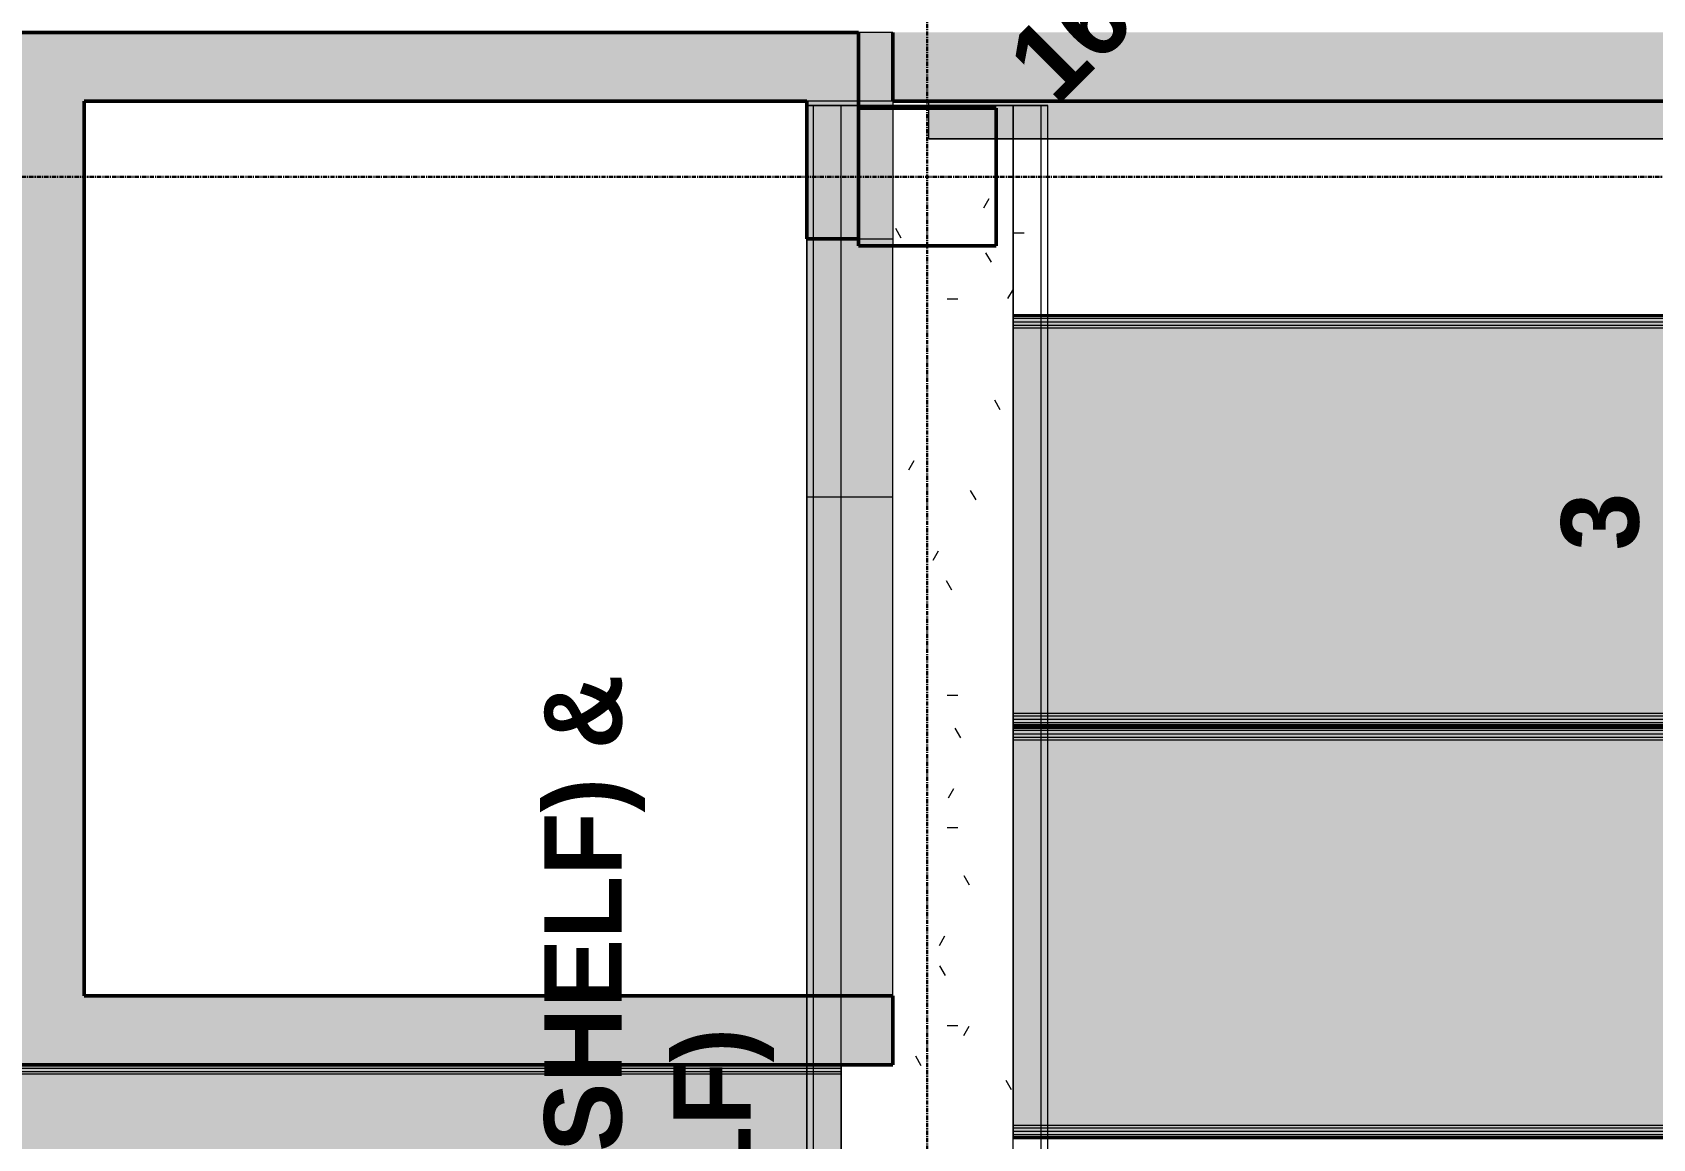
# Model space of a CAD drawing. Header units: inches. Extents: x -15746 to 650, y -81 to 12338.
# Drawn here: x -3585.3 to -3397, y 11422.4 to 11551 of the extents above; entities that cross this region are included whole.
import ezdxf

# ---------------------------------------------------------------- set-up
doc = ezdxf.new("R2010")
doc.units = ezdxf.units.IN
doc.header["$MEASUREMENT"] = 0
doc.linetypes.add('Grid Line 1_2_', pattern=[0.875, 0.5, -0.125, 0.125, -0.125])
for name, color, linetype, lineweight in [('A-WALL', 113, 'Continuous', 13), ('G-ANNO-SYMB', 111, 'Continuous', 30), ('S-BEAM', 12, 'Continuous', 9), ('S-BEAM-IDEN', 2, 'Continuous', 30), ('S-COLS', 52, 'Continuous', 9), ('S-COLS-IDEN', 171, 'Continuous', 30), ('S-FNDN', 32, 'Continuous', 13), ('S-GRID', 1, 'Continuous', 9)]:
    doc.layers.add(name, color=color, linetype=linetype, lineweight=lineweight)
doc.styles.add('Century Gothic_B', font='', dxfattribs={"height": 9})
doc.styles.get('Century Gothic_B').set_extended_font_data('Century Gothic', bold=True)
pattern_1 = [(0, (0, 0), (30.72, 7.68), [1.267, -21.773, 1.267, -21.773, -122.88]), (0, (0, 0), (30.72, 7.68), [-46.08, 1.267, -44.813, 1.267, -21.773, -53.76]), (0, (0, 0), (30.72, 7.68), [-115.2, 1.267, -14.093, 1.267, -37.133]), (120, (11.52, 3.84), (-22.011075, 22.7643004), [1.267, -21.773, 1.267, -21.773, -122.88]), (120, (11.52, 3.84), (-22.011075, 22.7643004), [-46.08, 1.267, -44.813, 1.267, -21.773, -53.76]), (120, (11.52, 3.84), (-22.011075, 22.7643004), [-115.2, 1.267, -14.093, 1.267, -37.133]), (240, (15.36, 19.2), (-8.708925, -30.4443004), [1.267, -21.773, 1.267, -21.773, -122.88]), (240, (15.36, 19.2), (-8.708925, -30.4443004), [-46.08, 1.267, -44.813, 1.267, -21.773, -53.76]), (240, (15.36, 19.2), (-8.708925, -30.4443004), [-115.2, 1.267, -14.093, 1.267, -37.133])]

# ---------------------------------------------------------------- blocks, each defined once
blk = doc.blocks.new('CTR - 1st Phase - Common Walls_rvt-1-FRAMING PLAN - 1ST FLOOR')
at = {"layer": 'A-WALL', "lineweight": 5, "transparency": 33554585}
for points in [[(-3198.95, 11538.61), (-3198.95, 11542.99), (-3481.14, 11542.99), (-3481.14, 11542.48), (-3467.32, 11542.48), (-3467.32, 11538.61), (-3199.19, 11538.61)], [(-3473.32, 11538.61), (-3468.11, 11538.61), (-3468.11, 11542.48), (-3481.14, 11542.48), (-3481.14, 11542.19), (-3473.32, 11542.19), (-3473.32, 11538.74)], [(-3468.11, 11538.61), (-3467.32, 11538.61), (-3467.32, 11542.48), (-3468.11, 11542.48), (-3468.11, 11538.82)], [(-3481.14, 11538.61), (-3473.32, 11538.61), (-3473.32, 11542.19), (-3481.14, 11542.15), (-3481.14, 11542.11)]]:
    blk.add_hatch(color=8, dxfattribs=at).paths.add_polyline_path(points, flags=0)
at = {"layer": 'A-WALL', "color": 9}
for p, q in [((-3203.32, 11542.99), (-3481.14, 11542.99)), ((-3481.14, 11542.99), (-3198.95, 11542.99)), ((-3481.14, 11542.19), (-3481.14, 11542.48)), ((-3481.14, 11538.61), (-3481.14, 11542.11)), ((-3481.14, 11538.61), (-3473.32, 11538.61)), ((-3473.32, 11538.61), (-3467.32, 11538.61))]:
    blk.add_line(p, q, dxfattribs=at)
at = {"layer": 'A-WALL', "color": 253}
for p, q in [((-3481.14, 11542.48), (-3481.14, 11542.99)), ((-3481.14, 11542.48), (-3481.14, 11542.99)), ((-3481.14, 11542.19), (-3481.14, 11542.48)), ((-3481.14, 11538.61), (-3481.14, 11542.11)), ((-3473.32, 11538.61), (-3481.14, 11538.61)), ((-3468.11, 11538.61), (-3473.32, 11538.61)), ((-3467.32, 11538.61), (-3468.11, 11538.61)), ((-3198.95, 11538.61), (-3467.32, 11538.61)), ((-3467.32, 11538.61), (-3198.95, 11538.61))]:
    blk.add_line(p, q, dxfattribs=at)
blk = doc.blocks.new('034100 - Precast Structural Concrete - Solid Plank - 12_-V89-FRAMING PLAN - 1ST FLOOR')
at = {"layer": 'S-BEAM', "transparency": 33554483}
h = blk.add_hatch(color=256, dxfattribs=at)
h.paths.add_polyline_path([(4, 23.52), (4, 23.9), (0, 23.9), (0, 23.52), (3.21, 23.52)], flags=0)
h.paths.add_polyline_path([(307, 23.52), (307, 23.9), (303, 23.9), (303, 23.52), (303.79, 23.52)], flags=0)
h = blk.add_hatch(color=256, dxfattribs=at)
h.paths.add_polyline_path([(4, -23.52), (4, -23.09), (0, -23.09), (0, -23.52), (3.21, -23.52)], flags=0)
h.paths.add_polyline_path([(303, -23.52), (307, -23.52), (307, -23.09), (303, -23.09)], flags=0)
h.paths.add_polyline_path([(3.21, -22.7), (4, -22.7), (4, 22.7), (0, 22.7), (0, -22.7)], flags=0)
h.paths.add_polyline_path([(303.79, -22.7), (307, -22.7), (307, 22.7), (303, 22.7), (303, -22.7)], flags=0)
h.paths.add_polyline_path([(3.21, 23.09), (4, 23.09), (4, 23.52), (0, 23.52), (0, 23.09)], flags=0)
h.paths.add_polyline_path([(307, 23.09), (307, 23.52), (303, 23.52), (303, 23.09), (303.79, 23.09)], flags=0)
h = blk.add_hatch(color=256, dxfattribs=at)
h.paths.add_polyline_path([(4, 22.7), (4, 23.09), (0, 23.09), (0, 22.7), (3.21, 22.7)], flags=0)
h.paths.add_polyline_path([(307, 22.7), (307, 23.09), (303, 23.09), (303, 22.7), (303.79, 22.7)], flags=0)
for points in [[(39.15, 23.52), (303, 23.52), (303, 23.9), (4, 23.9), (4, 23.52)], [(39.15, 22.7), (303, 22.7), (303, 23.09), (4, 23.09), (4, 22.7)], [(39.15, -23.09), (303, -23.09), (303, -22.7), (4, -22.7), (4, -23.09)], [(4, -23.9), (303, -23.9), (303, -23.52), (4, -23.52)]]:
    blk.add_hatch(color=256, dxfattribs=at).paths.add_polyline_path(points, flags=0)
h = blk.add_hatch(color=256, dxfattribs=at)
h.paths.add_polyline_path([(4, -23.52), (303, -23.52), (303, -23.09), (4, -23.09)], flags=0)
h.paths.add_polyline_path([(39.15, -22.7), (303, -22.7), (303, 22.7), (4, 22.7), (4, -22.7)], flags=0)
h.paths.add_polyline_path([(303, 23.09), (303, 23.52), (4, 23.52), (4, 23.09), (39.15, 23.09)], flags=0)
h = blk.add_hatch(color=256, dxfattribs=at)
h.paths.add_polyline_path([(0, -23.09), (4, -23.09), (4, -22.7), (0, -22.7)], flags=0)
h.paths.add_polyline_path([(307, -23.09), (307, -22.7), (303, -22.7), (303, -23.09), (303.79, -23.09)], flags=0)
h = blk.add_hatch(color=256, dxfattribs=at)
h.paths.add_polyline_path([(0, -23.9), (4, -23.9), (4, -23.52), (0, -23.52)], flags=0)
h.paths.add_polyline_path([(307, -23.9), (307, -23.52), (303, -23.52), (303, -23.9), (303.79, -23.9)], flags=0)
at = {"layer": 'S-BEAM'}
for p, q in [((0, 23.94), (0, 23.9)), ((0, 23.94), (4, 23.94)), ((0, 23.76), (0, 23.9)), ((0, 23.9), (0, 23.52)), ((0, 23.9), (4, 23.9)), ((0, 23.52), (0, 23.76)), ((0, 23.76), (4, 23.76)), ((0, 23.76), (4, 23.76)), ((0, 22.7), (0, 23.52)), ((0, 23.52), (0, -23.52)), ((0, 23.52), (4, 23.52)), ((0, 22.7), (0, 23.09)), ((0, 23.09), (0, 22.7)), ((0, 23.09), (4, 23.09)), ((0, 23.09), (4, 23.09)), ((0, 22.4), (0, 22.7)), ((0, 22.7), (4, 22.7)), ((4, 23.94), (303, 23.94)), ((4, 23.9), (303, 23.9)), ((4, 23.76), (303, 23.76)), ((4, 23.76), (303, 23.76)), ((4, 23.52), (303, 23.52)), ((4, 23.09), (303, 23.09)), ((4, 23.09), (303, 23.09)), ((4, 22.7), (303, 22.7)), ((0, -22.4), (0, 22.4)), ((0, 22.4), (4, 22.4)), ((4, 22.4), (303, 22.4)), ((0, -22.7), (0, -22.4)), ((0, -22.4), (4, -22.4)), ((4, -22.4), (303, -22.4)), ((0, -23.52), (0, -22.7)), ((0, -22.7), (0, -23.09)), ((0, -23.09), (0, -22.7)), ((0, -22.7), (4, -22.7)), ((0, -23.09), (4, -23.09)), ((0, -23.09), (4, -23.09)), ((0, -23.52), (0, -23.9)), ((0, -23.76), (0, -23.52)), ((4, -23.52), (0, -23.52)), ((0, -23.9), (0, -23.76)), ((4, -23.76), (0, -23.76)), ((0, -23.76), (4, -23.76)), ((0, -23.9), (0, -23.94)), ((0, -23.9), (4, -23.9)), ((0, -23.94), (4, -23.94)), ((4, -22.7), (303, -22.7)), ((4, -23.09), (303, -23.09)), ((4, -23.09), (303, -23.09)), ((303, -23.52), (4, -23.52)), ((303, -23.76), (4, -23.76)), ((4, -23.76), (303, -23.76)), ((4, -23.9), (303, -23.9)), ((4, -23.94), (303, -23.94))]:
    blk.add_line(p, q, dxfattribs=at)
blk = doc.blocks.new('034100 - Precast Structural Concrete - Solid Plank - 12_-V141-FRAMING PLAN - 1ST FLOOR')
at = {"layer": 'S-BEAM', "transparency": 33554483}
h = blk.add_hatch(color=256, dxfattribs=at)
h.paths.add_polyline_path([(4, 23.52), (4, 23.9), (0, 23.9), (0, 23.52), (3.21, 23.52)], flags=0)
h.paths.add_polyline_path([(307, 23.52), (307, 23.9), (303, 23.9), (303, 23.52), (303.79, 23.52)], flags=0)
h = blk.add_hatch(color=256, dxfattribs=at)
h.paths.add_polyline_path([(4, -23.52), (4, -23.09), (0, -23.09), (0, -23.52), (3.21, -23.52)], flags=0)
h.paths.add_polyline_path([(303.79, -23.52), (307, -23.52), (307, -23.09), (303, -23.09), (303, -23.52)], flags=0)
h.paths.add_polyline_path([(0, -22.7), (4, -22.7), (4, 22.7), (0, 22.7), (0, -17.95)], flags=0)
h.paths.add_polyline_path([(307, -22.7), (307, 22.7), (303, 22.7), (303, -22.7), (303.79, -22.7)], flags=0)
h.paths.add_polyline_path([(4, 23.09), (4, 23.52), (0, 23.52), (0, 23.09), (3.21, 23.09)], flags=0)
h.paths.add_polyline_path([(307, 23.09), (307, 23.52), (303, 23.52), (303, 23.09), (303.79, 23.09)], flags=0)
h = blk.add_hatch(color=256, dxfattribs=at)
h.paths.add_polyline_path([(4, 22.7), (4, 23.09), (0, 23.09), (0, 22.7), (3.21, 22.7)], flags=0)
h.paths.add_polyline_path([(307, 22.7), (307, 23.09), (303, 23.09), (303, 22.7), (303.79, 22.7)], flags=0)
for points in [[(303, 23.52), (303, 23.9), (4, 23.9), (4, 23.52), (209.74, 23.52)], [(74.68, 22.7), (303, 22.7), (303, 23.09), (4, 23.09), (4, 22.7)], [(74.68, -23.09), (303, -23.09), (303, -22.7), (4, -22.7), (4, -23.09)], [(4, -23.9), (303, -23.9), (303, -23.52), (4, -23.52)]]:
    blk.add_hatch(color=256, dxfattribs=at).paths.add_polyline_path(points, flags=0)
h = blk.add_hatch(color=256, dxfattribs=at)
h.paths.add_polyline_path([(4, -23.52), (303, -23.52), (303, -23.09), (4, -23.09)], flags=0)
h.paths.add_polyline_path([(4, -22.7), (303, -22.7), (303, 22.7), (4, 22.7), (4, -17.95)], flags=0)
h.paths.add_polyline_path([(74.68, 23.09), (303, 23.09), (303, 23.52), (4, 23.52), (4, 23.09)], flags=0)
h = blk.add_hatch(color=256, dxfattribs=at)
h.paths.add_polyline_path([(4, -23.09), (4, -22.7), (0, -22.7), (0, -23.09), (3.21, -23.09)], flags=0)
h.paths.add_polyline_path([(307, -23.09), (307, -22.7), (303, -22.7), (303, -23.09), (303.79, -23.09)], flags=0)
h = blk.add_hatch(color=256, dxfattribs=at)
h.paths.add_polyline_path([(303.79, -23.9), (307, -23.9), (307, -23.52), (303, -23.52), (303, -23.9)], flags=0)
h.paths.add_polyline_path([(0, -23.9), (4, -23.9), (4, -23.52), (0, -23.52)], flags=0)
at = {"layer": 'S-BEAM'}
for p, q in [((0, 23.94), (0, 23.9)), ((0, 23.94), (4, 23.94)), ((0, 23.76), (0, 23.9)), ((0, 23.9), (0, 23.52)), ((0, 23.9), (4, 23.9)), ((0, 23.52), (0, 23.76)), ((0, 23.76), (4, 23.76)), ((0, 23.76), (4, 23.76)), ((0, 22.7), (0, 23.52)), ((0, 23.52), (0, -23.52)), ((0, 23.52), (4, 23.52)), ((0, 22.7), (0, 23.09)), ((0, 23.09), (0, 22.7)), ((0, 23.09), (4, 23.09)), ((0, 23.09), (4, 23.09)), ((0, 22.4), (0, 22.7)), ((0, 22.7), (4, 22.7)), ((4, 23.94), (303, 23.94)), ((4, 23.9), (303, 23.9)), ((4, 23.76), (303, 23.76)), ((4, 23.76), (303, 23.76)), ((4, 23.52), (303, 23.52)), ((4, 23.09), (303, 23.09)), ((4, 23.09), (303, 23.09)), ((4, 22.7), (303, 22.7)), ((0, -22.4), (0, 22.4)), ((0, 22.4), (4, 22.4)), ((4, 22.4), (303, 22.4)), ((0, -22.7), (0, -22.4)), ((0, -22.4), (4, -22.4)), ((4, -22.4), (303, -22.4)), ((0, -23.52), (0, -22.7)), ((0, -22.7), (0, -23.09)), ((0, -23.09), (0, -22.7)), ((0, -22.7), (4, -22.7)), ((0, -23.09), (4, -23.09)), ((0, -23.09), (4, -23.09)), ((0, -23.52), (0, -23.9)), ((0, -23.76), (0, -23.52)), ((4, -23.52), (0, -23.52)), ((0, -23.9), (0, -23.76)), ((4, -23.76), (0, -23.76)), ((0, -23.76), (4, -23.76)), ((0, -23.9), (0, -23.94)), ((0, -23.9), (4, -23.9)), ((0, -23.94), (4, -23.94)), ((4, -22.7), (303, -22.7)), ((4, -23.09), (303, -23.09)), ((4, -23.09), (303, -23.09)), ((303, -23.52), (4, -23.52)), ((303, -23.76), (4, -23.76)), ((4, -23.76), (303, -23.76)), ((4, -23.9), (303, -23.9)), ((4, -23.94), (303, -23.94))]:
    blk.add_line(p, q, dxfattribs=at)
blk = doc.blocks.new('034100 - Precast Structural Concrete - Solid Plank - 12_-V142-FRAMING PLAN - 1ST FLOOR')
at = {"layer": 'S-BEAM'}
for p, q in [((0, 23.94), (0, 23.9)), ((0, 23.94), (4, 23.94)), ((4, 23.94), (303, 23.94))]:
    blk.add_line(p, q, dxfattribs=at)
blk = doc.blocks.new('034100 - Precast Structural Concrete - Column - Corbels - 16_x16_-V217-FRAMING PLAN - 1ST FLOOR')
at = {"layer": 'S-COLS'}
for p, q in [((-8.91, 8.98), (-8.98, 8.98)), ((-8.98, 8.98), (-8.98, -7.02)), ((6.94, 8.98), (-8.91, 8.98)), ((7.02, 8.98), (6.94, 8.98)), ((7.02, -7.02), (7.02, 8.98)), ((-8.98, -7.02), (-8.91, -7.02)), ((-8.91, -7.02), (6.22, -7.02)), ((6.22, -7.02), (6.94, -7.02)), ((6.94, -7.02), (7.02, -7.02))]:
    blk.add_line(p, q, dxfattribs=at)
at = {"layer": 'S-COLS', "lineweight": 50}
for p, q in [((-8.98, -7.02), (-8.98, 8.98)), ((-8.98, 8.98), (-8.91, 8.98)), ((-8.91, 8.98), (6.94, 8.98)), ((6.94, 8.98), (7.02, 8.98)), ((7.02, 8.98), (7.02, -7.02)), ((-8.91, -7.02), (-8.98, -7.02)), ((6.94, -7.02), (-8.91, -7.02)), ((7.02, -7.02), (6.94, -7.02))]:
    blk.add_line(p, q, dxfattribs=at)
blk = doc.blocks.new('034100 - Precast Structural Concrete - Solid Plank - 12_-1872981-FRAMING PLAN - 1ST FLOOR')
at = {"layer": 'S-BEAM', "transparency": 33554483}
h = blk.add_hatch(color=256, dxfattribs=at)
h.paths.add_polyline_path([(4, 23.52), (0, 23.52), (0, 23.09), (4, 23.09)], flags=0)
h.paths.add_polyline_path([(4, 22.7), (0, 22.7), (0, -22.7), (4, -22.7), (4, -20.94)], flags=0)
h.paths.add_polyline_path([(3.21, -23.09), (0, -23.09), (0, -23.5), (4, -23.5), (4, -23.09)], flags=0)
h = blk.add_hatch(color=256, dxfattribs=at)
h.paths.add_polyline_path([(328, 23.52), (4, 23.52), (4, 23.09), (328, 23.09)], flags=0)
h.paths.add_polyline_path([(328, 22.7), (4, 22.7), (4, -22.7), (96, -22.7), (96, -22), (328, -22), (328, 22.12)], flags=0)
h.paths.add_polyline_path([(95.59, -23.09), (4, -23.09), (4, -23.5), (96, -23.5), (96, -23.09)], flags=0)
for points in [[(3.21, -22.7), (0, -22.7), (0, -23.09), (4, -23.09), (4, -22.7)], [(40.39, -22.7), (4, -22.7), (4, -23.09), (96, -23.09), (96, -22.7), (88, -22.7)]]:
    blk.add_hatch(color=256, dxfattribs=at).paths.add_polyline_path(points, flags=0)
at = {"layer": 'S-BEAM'}
for p, q in [((0, 23.52), (0, -23.5)), ((0, -22.4), (0, 22.4)), ((0, -22.7), (0, -22.4)), ((0, -22.4), (4, -22.4)), ((4, -22.4), (328, -22.4)), ((0, -22.7), (0, -23.09)), ((0, -23.09), (0, -22.7)), ((0, -23.5), (0, -22.7)), ((0, -22.7), (4, -22.7)), ((0, -23.09), (4, -23.09)), ((0, -23.09), (4, -23.09)), ((4, -23.5), (0, -23.5)), ((0, -23.5), (3.21, -23.5)), ((3.21, -23.5), (4, -23.5)), ((4, -22.7), (328, -22.7)), ((4, -23.09), (328, -23.09)), ((4, -23.09), (328, -23.09)), ((328, -23.5), (4, -23.5)), ((4, -23.5), (328, -23.5))]:
    blk.add_line(p, q, dxfattribs=at)

msp = doc.modelspace()

# ---------------------------------------------------------------- hatches: boundary and pattern name
at = {"layer": 'A-WALL', "transparency": 33554483}
for points in [[(-3587.32374, 11438.9894), (-3579.32374, 11438.9894), (-3579.32374, 11550.9894), (-3587.32374, 11550.9894), (-3587.32374, 11439.7513)], [(-3579.32374, 11542.9894), (-3495.32374, 11542.9894), (-3495.32374, 11550.9894), (-3579.32374, 11550.9894)], [(-3164.32374, 11542.9894), (-3154.32374, 11542.9894), (-3154.32374, 11543.1894), (-3199.6072, 11543.1894), (-3199.6072, 11550.9894), (-3485.32374, 11550.9894), (-3485.32374, 11542.9894), (-3167.53634, 11542.9894)], [(-3520.108, 11430.9894), (-3495.32374, 11430.9894), (-3495.32374, 11438.9894), (-3587.32374, 11438.9894), (-3587.32374, 11430.9894), (-3531.71492, 11430.9894)]]:
    msp.add_hatch(color=256, dxfattribs=at).paths.add_polyline_path(points, flags=0)
at = {"layer": 'S-BEAM'}
h = msp.add_hatch(dxfattribs=at)
h.set_pattern_fill('FP_3', color=256, style=0, pattern_type=2)
h.set_pattern_definition(pattern_1)
h.paths.add_polyline_path([(-3473.32374, 11193.03507), (-3471.32374, 11193.0764), (-3471.32374, 11518.19884), (-3468.11114, 11518.19884), (-3468.11114, 11538.6144), (-3473.32374, 11538.6144), (-3473.32374, 11526.1894), (-3485.32374, 11526.1894), (-3485.32374, 11430.9894), (-3491.32374, 11430.9894), (-3491.32374, 11206.71345), (-3488.32374, 11206.67211), (-3488.32374, 11195.1894), (-3487.29874, 11195.1894), (-3487.29874, 11239.0144), (-3479.54874, 11239.0144), (-3479.54874, 11195.1894), (-3473.32374, 11195.1894), (-3473.32374, 11193.0764)], flags=0)
h.paths.add_polyline_path([(-3484.97574, 11279.1894), (-3485.14974, 11279.23602), (-3485.28336, 11279.38671), (-3485.32374, 11279.63585), (-3485.30043, 11286.9284), (-3485.27711, 11287.0154), (-3485.12643, 11287.14902), (-3484.97574, 11287.1894), (-3477.52105, 11287.14902), (-3477.49774, 11287.14277), (-3477.36411, 11286.99208), (-3477.32374, 11286.8414), (-3477.36411, 11279.38671), (-3477.37036, 11279.3634), (-3477.52105, 11279.22977), (-3477.67174, 11279.1894), (-3478.32111, 11279.1894)], flags=0)
h.paths.add_polyline_path([(-3484.97574, 11279.3634), (-3477.58474, 11279.38671), (-3477.52105, 11279.4504), (-3477.49774, 11279.63585), (-3477.52105, 11286.9284), (-3477.58474, 11286.99208), (-3477.67174, 11287.0154), (-3485.06274, 11286.99208), (-3485.12643, 11286.9284), (-3485.14974, 11286.8414), (-3485.12643, 11279.4504), (-3485.06274, 11279.38671)], flags=0)
h.paths.add_polyline_path([(-3485.32374, 11542.1894), (-3481.13624, 11542.1894), (-3481.13624, 11542.4831), (-3485.32374, 11542.4831)], flags=0)
h = msp.add_hatch(dxfattribs=at)
h.set_pattern_fill('FP_3', color=256, style=0, pattern_type=2)
h.set_pattern_definition(pattern_1)
h.paths.add_polyline_path([(-3474.32374, 11187.20751), (-3474.32374, 11193.03507), (-3473.32374, 11193.03507), (-3473.32374, 11195.1894), (-3479.54874, 11195.15876), (-3479.54874, 11187.20751)], flags=0)
h.paths.add_polyline_path([(-3488.32374, 11187.20751), (-3487.29874, 11187.20751), (-3487.29874, 11195.1894), (-3488.32374, 11195.1894), (-3488.32374, 11195.11066)], flags=0)
h.paths.add_polyline_path([(-3481.13624, 11526.1894), (-3473.32374, 11526.1894), (-3473.32374, 11538.6144), (-3481.13624, 11538.6144), (-3481.13624, 11542.1894), (-3485.32374, 11542.1894), (-3485.32374, 11526.1894)], flags=0)
h = msp.add_hatch(dxfattribs=at)
h.set_pattern_fill('FP_24', color=256, style=0, pattern_type=2)
h.set_pattern_definition([(0, (-1789.556, 0), (21.722, 7.68), [0.896, -15.396, 0.896, -15.396, -86.889]), (0, (-1789.556, 0), (21.722, 7.68), [-32.583, 0.896, -31.687, 0.896, -15.396, -38.014]), (0, (-1789.556, 0), (21.722, 7.68), [-81.459, 0.896, -9.965, 0.896, -26.257]), (112.208, (-1781.41, 3.84), (-16.9086766, 26.0559108), [1.185, -20.367, 1.185, -20.367, -114.944]), (112.208, (-1781.41, 3.84), (-16.9086766, 26.0559108), [-43.104, 1.185, -41.919, 1.185, -20.367, -50.288]), (112.208, (-1781.41, 3.84), (-16.9086766, 26.0559108), [-107.76, 1.185, -13.183, 1.185, -34.735]), (247.792, (-1778.694, 19.2), (-4.8140186, -27.152691), [1.185, -20.367, 1.185, -20.367, -114.944]), (247.792, (-1778.694, 19.2), (-4.8140186, -27.152691), [-43.104, 1.185, -41.919, 1.185, -20.367, -50.288]), (247.792, (-1778.694, 19.2), (-4.8140186, -27.152691), [-107.76, 1.185, -13.183, 1.185, -34.735])])
h.paths.add_polyline_path([(-3467.32374, 11518.19884), (-3467.32374, 11538.6144), (-3468.11114, 11538.6144), (-3468.11114, 11518.19884)], flags=0)
at = {"layer": 'S-FNDN', "lineweight": 5, "transparency": 33554483}
for points in [[(-3495.32374, 11542.9894), (-3489.32374, 11542.9894), (-3489.32374, 11550.9894), (-3495.32374, 11550.9894)], [(-3489.32374, 11542.9894), (-3485.32374, 11542.9894), (-3485.32374, 11550.9894), (-3489.32374, 11550.9894)], [(-3495.13387, 11542.4831), (-3489.32374, 11542.4831), (-3489.32374, 11542.9894), (-3495.32374, 11542.9894), (-3495.32374, 11542.4831)], [(-3494.53634, 11496.9894), (-3485.32374, 11496.9894), (-3485.32374, 11526.1894), (-3489.32374, 11526.1894), (-3489.32374, 11542.4831), (-3495.32374, 11542.4831), (-3495.32374, 11526.9894), (-3494.53634, 11530.03934), (-3494.53634, 11508.09176)], [(-3485.64017, 11542.4831), (-3485.32374, 11542.4831), (-3485.32374, 11542.9894), (-3489.32374, 11542.9894), (-3489.32374, 11542.4831)], [(-3485.32374, 11542.1894), (-3485.32374, 11542.4831), (-3489.32374, 11542.4831), (-3489.32374, 11542.1894)], [(-3485.32374, 11542.11066), (-3485.32374, 11542.1894), (-3489.32374, 11542.1894), (-3489.32374, 11542.11066)], [(-3489.32374, 11526.9894), (-3485.32374, 11526.9894), (-3485.32374, 11542.11066), (-3489.32374, 11542.11066), (-3489.32374, 11527.31853)], [(-3494.53634, 11526.9894), (-3494.53634, 11530.03934), (-3495.32374, 11526.9894)], [(-3495.32374, 11496.9894), (-3494.53634, 11496.9894), (-3494.53634, 11526.9894), (-3495.32374, 11526.9894), (-3495.32374, 11514.53345)], [(-3485.32374, 11526.26814), (-3485.32374, 11526.9894), (-3489.32374, 11526.9894), (-3489.32374, 11526.26814), (-3489.1852, 11526.26814)], [(-3485.32374, 11526.1894), (-3485.32374, 11526.26814), (-3489.32374, 11526.26814), (-3489.32374, 11526.1894), (-3489.17482, 11526.1894)], [(-3494.53634, 11438.9894), (-3494.53634, 11496.9894), (-3495.32374, 11496.9894), (-3495.32374, 11438.9894)], [(-3491.65707, 11438.9894), (-3491.32374, 11438.9894), (-3491.32374, 11496.9894), (-3494.53634, 11496.9894), (-3494.53634, 11438.9894)], [(-3485.32374, 11438.9894), (-3485.32374, 11496.9894), (-3491.32374, 11496.9894), (-3491.32374, 11438.9894)], [(-3494.53634, 11430.9894), (-3494.53634, 11438.9894), (-3495.32374, 11438.9894), (-3495.32374, 11430.9894)], [(-3491.32374, 11430.9894), (-3491.32374, 11438.9894), (-3494.53634, 11438.9894), (-3494.53634, 11430.9894)], [(-3485.32374, 11430.9894), (-3485.32374, 11438.9894), (-3491.32374, 11438.9894), (-3491.32374, 11430.9894)]]:
    msp.add_hatch(color=256, dxfattribs=at).paths.add_polyline_path(points, flags=0)

# ---------------------------------------------------------------- linework, layer by layer
at = {"layer": 'A-WALL', "lineweight": 50}
for p, q in [((-3652.32374, 11550.9894), (-3489.32374, 11550.9894)), ((-3489.32374, 11550.9894), (-3489.32374, 11526.9894)), ((-3485.32374, 11542.9894), (-3485.32374, 11550.9894)), ((-3579.32374, 11542.9894), (-3579.32374, 11438.9894)), ((-3495.32374, 11542.9894), (-3579.32374, 11542.9894)), ((-3495.32374, 11526.9894), (-3495.32374, 11542.9894)), ((-3154.32374, 11542.9894), (-3485.32374, 11542.9894)), ((-3489.32374, 11526.9894), (-3495.32374, 11526.9894)), ((-3579.32374, 11438.9894), (-3495.32374, 11438.9894)), ((-3495.32374, 11430.9894), (-3595.32374, 11430.9894))]:
    msp.add_line(p, q, dxfattribs=at)
at = {"layer": 'A-WALL'}
msp.add_line((-3495.32374, 11526.9894), (-3495.32374, 11526.9894), dxfattribs=at)
at = {"layer": 'S-BEAM'}
for p, q in [((-3494.53634, 11542.4831), (-3495.32374, 11542.4831)), ((-3495.32374, 11542.4831), (-3491.32374, 11542.4831)), ((-3495.32374, 11542.4831), (-3495.32374, 11526.9894)), ((-3495.32374, 11438.9894), (-3495.32374, 11542.4831)), ((-3489.32374, 11542.4831), (-3494.53634, 11542.4831)), ((-3494.53634, 11430.9894), (-3494.53634, 11542.4831)), ((-3491.32374, 11542.4831), (-3489.32374, 11542.4831)), ((-3491.32374, 11430.9894), (-3491.32374, 11542.4831)), ((-3491.32374, 11496.9894), (-3491.32374, 11542.4831)), ((-3468.11114, 11542.4831), (-3489.32374, 11542.4831)), ((-3489.32374, 11542.4831), (-3485.32374, 11542.4831)), ((-3485.32374, 11542.4831), (-3471.32374, 11542.4831)), ((-3471.32374, 11542.4831), (-3467.32374, 11542.4831)), ((-3471.32374, 11542.4831), (-3471.32374, 11518.19884)), ((-3471.32374, 11278.80907), (-3471.32374, 11542.4831)), ((-3467.32374, 11542.4831), (-3468.11114, 11542.4831)), ((-3468.11114, 11542.4831), (-3468.11114, 11187.20751)), ((-3467.32374, 11278.80907), (-3467.32374, 11542.4831)), ((-3467.32374, 11187.20751), (-3467.32374, 11542.4831)), ((-3495.32374, 11526.9894), (-3495.32374, 11438.9894)), ((-3471.32374, 11518.15751), (-3471.32374, 11517.78216)), ((-3471.32374, 11517.78216), (-3471.32374, 11517.35239)), ((-3471.32374, 11517.35239), (-3471.32374, 11516.95869)), ((-3471.32374, 11516.95869), (-3471.32374, 11471.55711)), ((-3491.32374, 11438.9894), (-3491.32374, 11496.9894)), ((-3471.32374, 11471.55711), (-3471.32374, 11471.16341)), ((-3471.32374, 11471.16341), (-3471.32374, 11470.73364)), ((-3471.32374, 11470.73364), (-3471.32374, 11470.35829)), ((-3471.32374, 11470.27562), (-3471.32374, 11469.90027)), ((-3471.32374, 11469.90027), (-3471.32374, 11469.4705)), ((-3471.32374, 11469.4705), (-3471.32374, 11469.0768)), ((-3471.32374, 11469.0768), (-3471.32374, 11423.67522)), ((-3495.32374, 11438.9894), (-3495.32374, 11430.9894)), ((-3495.32374, 11430.9894), (-3495.32374, 11438.9894)), ((-3491.32374, 11430.9894), (-3491.32374, 11438.9894)), ((-3495.32374, 11430.9894), (-3495.32374, 11187.20751)), ((-3495.32374, 11187.20751), (-3495.32374, 11430.9894)), ((-3494.53634, 11187.20751), (-3494.53634, 11430.9894)), ((-3491.32374, 11187.20751), (-3491.32374, 11430.9894)), ((-3491.32374, 11430.57916), (-3491.32374, 11430.9894)), ((-3491.32374, 11430.18546), (-3491.32374, 11430.57916)), ((-3491.32374, 11384.78388), (-3491.32374, 11430.18546)), ((-3471.32374, 11423.67522), (-3471.32374, 11423.28152)), ((-3471.32374, 11423.28152), (-3471.32374, 11422.85175)), ((-3471.32374, 11422.85175), (-3471.32374, 11422.4764))]:
    msp.add_line(p, q, dxfattribs=at)
at = {"layer": 'S-FNDN'}
for p, q in [((-3485.32374, 11550.9894), (-3489.32374, 11550.9894)), ((-3485.32374, 11542.9894), (-3495.32374, 11542.9894)), ((-3491.32374, 11430.9894), (-3491.32374, 11542.4831)), ((-3485.32374, 11542.4831), (-3491.32374, 11542.4831)), ((-3485.32374, 11542.9894), (-3485.32374, 11542.13034)), ((-3485.32374, 11542.11066), (-3485.32374, 11526.26814)), ((-3495.32374, 11526.9894), (-3495.32374, 11430.9894)), ((-3489.32374, 11526.9894), (-3485.32374, 11526.9894)), ((-3485.32374, 11438.9894), (-3485.32374, 11526.24845)), ((-3495.32374, 11496.9894), (-3485.32374, 11496.9894))]:
    msp.add_line(p, q, dxfattribs=at)
at = {"layer": 'S-FNDN', "lineweight": 50}
for p, q in [((-3495.32374, 11438.9894), (-3485.32374, 11438.9894)), ((-3485.32374, 11438.9894), (-3485.32374, 11430.9894)), ((-3485.32374, 11430.9894), (-3495.32374, 11430.9894))]:
    msp.add_line(p, q, dxfattribs=at)
at = {"layer": 'S-GRID', "linetype": 'Grid Line 1_2_', "lineweight": 30}
for p, q in [((-3481.32374, 9772.6103), (-3481.32374, 12288.55505)), ((-1814.20638, 11534.1894), (-4076.95, 11534.1894))]:
    msp.add_line(p, q, dxfattribs=at)

# ---------------------------------------------------------------- block references
at = {"lineweight": 5}
msp.add_blockref('CTR - 1st Phase - Common Walls_rvt-1-FRAMING PLAN - 1ST FLOOR', (0, 0), dxfattribs=at)
at = {"layer": 'S-BEAM'}
for name, p in [('034100 - Precast Structural Concrete - Solid Plank - 12_-V89-FRAMING PLAN - 1ST FLOOR', (-3471.32374, 11494.2579)), ('034100 - Precast Structural Concrete - Solid Plank - 12_-V141-FRAMING PLAN - 1ST FLOOR', (-3471.32374, 11446.37601)), ('034100 - Precast Structural Concrete - Solid Plank - 12_-V142-FRAMING PLAN - 1ST FLOOR', (-3471.32374, 11398.49412))]:
    msp.add_blockref(name, p, dxfattribs=at)
at = {"layer": 'S-BEAM', "rotation": 180}
msp.add_blockref('034100 - Precast Structural Concrete - Solid Plank - 12_-1872981-FRAMING PLAN - 1ST FLOOR', (-3491.32374, 11407.48467), dxfattribs=at)
at = {"layer": 'S-COLS', "rotation": 269.9999999999963}
msp.add_blockref('034100 - Precast Structural Concrete - Column - Corbels - 16_x16_-V217-FRAMING PLAN - 1ST FLOOR', (-3482.30799, 11533.20514), dxfattribs=at)

# ---------------------------------------------------------------- texts
at = {"layer": 'G-ANNO-SYMB', "lineweight": 9, "insert": (-3407.64252, 11490.7736), "char_height": 9, "width": 8.787, "attachment_point": 1, "rotation": 90, "style": 'Century Gothic_B'}
msp.add_mtext('\\fCentury Gothic|b1|i0|c0|p34|;3', dxfattribs=at)
at = {"layer": 'S-BEAM-IDEN', "lineweight": 9, "char_height": 9, "attachment_point": 1, "rotation": 90, "style": 'Century Gothic_B'}
for s, insert, width in [('IT 24WX36D T(11"F & 11"B SHELF) &', (-3525.84645, 11264.32954), 249.066), ('S(11"F & 18"B SHELF)', (-3510.84645, 11306.82954), 146.349)]:
    msp.add_mtext(s, dxfattribs=dict(at, insert=insert, width=width))
at = {"layer": 'S-COLS-IDEN', "lineweight": 9, "insert": (-3472.67587, 11548.69142), "char_height": 9, "width": 54.843, "attachment_point": 1, "rotation": 45, "style": 'Century Gothic_B'}
msp.add_mtext('16"x16"', dxfattribs=at)

doc.saveas('drawing.dxf')
